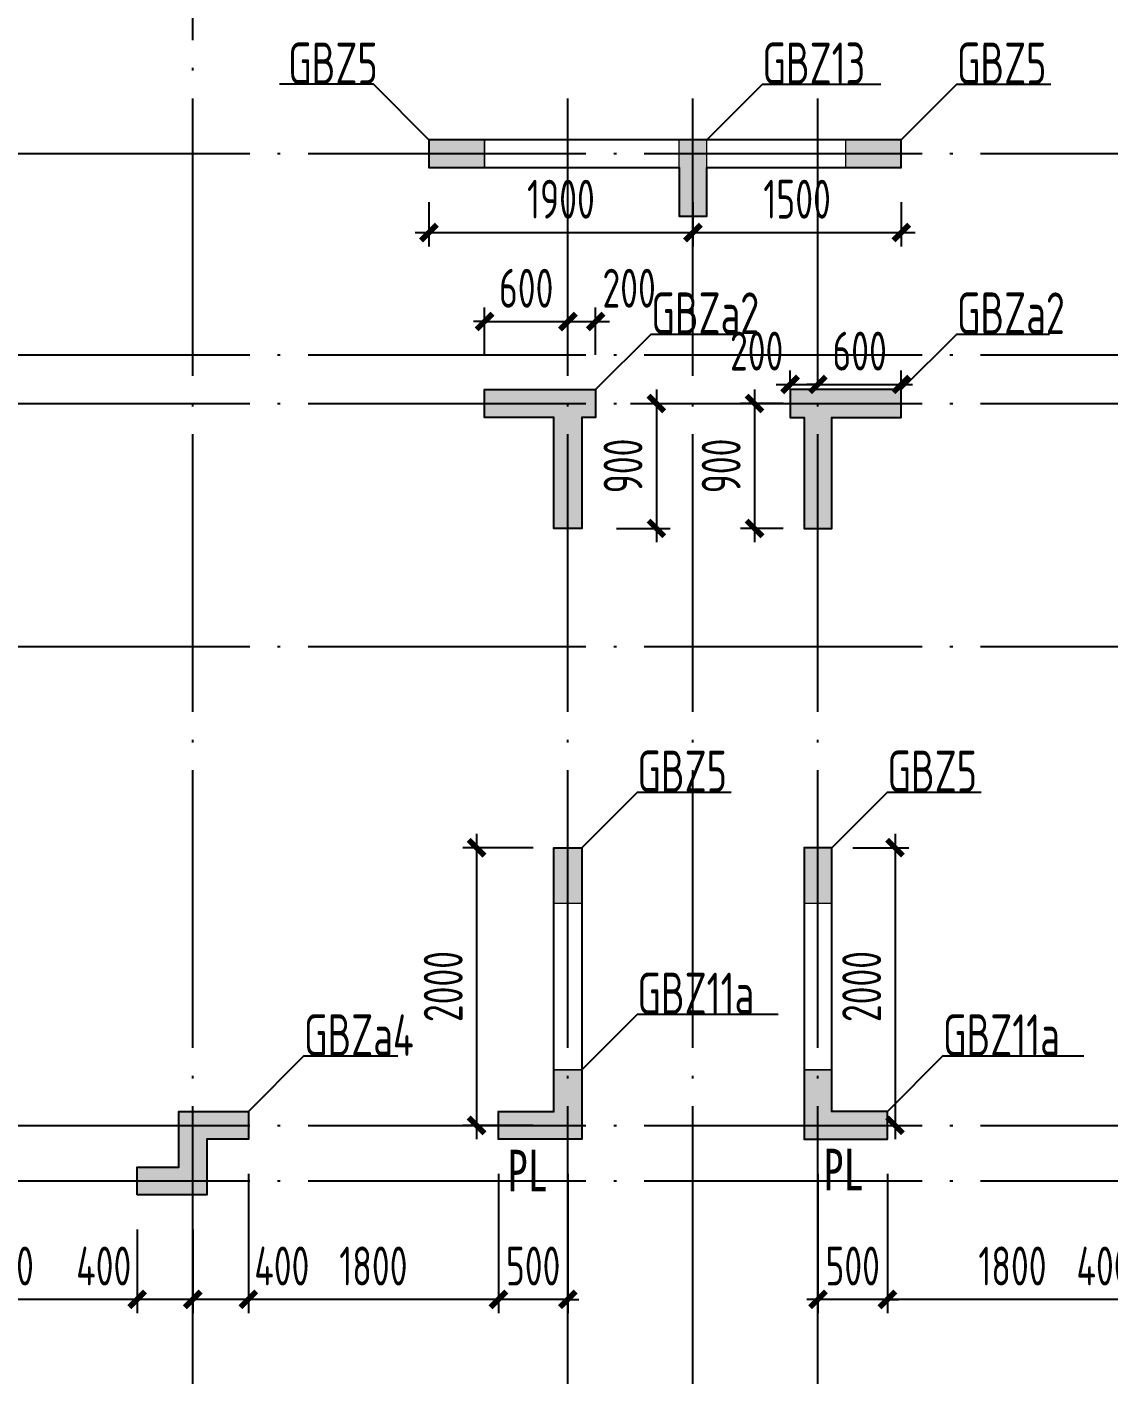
# Model space of a CAD drawing. Extents: x 154268 to 5133249, y -1832900 to 601179.
# Drawn here: x 477511 to 485297, y 549701 to 559474 of the extents above; entities that cross this region are included whole.
import ezdxf

# ---------------------------------------------------------------- set-up
doc = ezdxf.new("R2010")
doc.units = 0
doc.header["$LTSCALE"] = 1000
doc.linetypes.add('DOTE', pattern=[2.42, 2, -0.2, 0.02, -0.2])
for name, color, linetype in [('A-ANNO-AXIS', 94, 'Continuous'), ('A-ANNO-DOTE', 15, 'DOTE'), ('DIM', 3, 'Continuous'), ('S-WALL-DE-标注', 7, 'Continuous'), ('S-WALL-砼墙', 60, 'Continuous'), ('WCOL', 7, 'Continuous'), ('WCOL_HATCH', 251, 'Continuous'), ('WCOL_NUM', 7, 'Continuous')]:
    doc.layers.add(name, color=color, linetype=linetype)
doc.styles.add('TSSD_Dimension', font='tssdeng.shx', dxfattribs={"width": 0.7, "bigfont": 'Hztxt.shx'})
doc.styles.add('TSSD_Label', font='tssdeng.shx', dxfattribs={"width": 0.7, "bigfont": 'hztxt.shx'})
doc.styles.add('TY1', font='')
doc.styles.get('TY1').set_extended_font_data('SimSun')
doc.dimstyles.new('TSSD_100_100$0', dxfattribs={"dimtxt": 280, "dimasz": 80, "dimexe": 100, "dimexo": 250, "dimgap": 100, "dimtad": 1, "dimdec": 0, "dimzin": 0, "dimdsep": 46, "dimtxsty": 'TSSD_Dimension', "dimblk": 'ARCHTICK', "dimcen": 0, "dimdle": 100, "dimclrd": 3, "dimclre": 3, "dimclrt": 7, "dimadec": 0, "dimazin": 0, "dimtfac": 1, "dimtdec": 0, "dimtix": 1, "dimtmove": 2, "dimatfit": 3, "dimldrblk": 'ARCHTICK', "dimfxl": 100, "dimtolj": 1, "dimtzin": 0, "dimarcsym": 0})

# ---------------------------------------------------------------- blocks, each defined once
blk = doc.blocks.new('T4zw1')
at = {"layer": 'A-ANNO-DOTE'}
for p, q in [((1587456.5, -2354198.9), (1587456.5, -2338822.9)), ((1590156.5, -2354198.9), (1590156.5, -2344890.9)), ((1591056.5, -2354198.9), (1591056.5, -2344890.9)), ((1591956.5, -2354198.9), (1591956.5, -2344890.9)), ((1554406.3, -2345336.9), (1601542.4, -2345336.9)), ((1554406.3, -2346786.9), (1601542.4, -2346786.9)), ((1554406.3, -2347136.9), (1601542.4, -2347136.9)), ((1554406.3, -2348886.9), (1601542.4, -2348886.9)), ((1554406.3, -2352336.9), (1601542.4, -2352336.9)), ((1554406.3, -2352736.9), (1601542.4, -2352736.9))]:
    blk.add_line(p, q, dxfattribs=at)
blk = doc.blocks.new('_ArchTick')
at = {"color": 0, "linetype": 'ByBlock', "const_width": 0.5}
blk.add_lwpolyline([(-0.71, -0.71), (0.71, 0.71)], dxfattribs=at)
blk = doc.blocks.new('*D266')
at = {"layer": 'Defpoints', "color": 0, "transparency": 16777216}
for p in [(38480, 1153.2), (38880, 753.2), (38480, 0)]:
    blk.add_point(p, dxfattribs=at)
at = {"layer": 'DIM', "color": 3, "lineweight": -2, "transparency": 16777216}
for p, q in [((38480, 903.2), (38480, -100)), ((38880, 503.2), (38880, -100)), ((38980, 0), (38380, 0))]:
    blk.add_line(p, q, dxfattribs=at)
at = {"layer": 'DIM', "color": 3, "lineweight": -2, "transparency": 16777216, "xscale": 80, "yscale": 80, "zscale": 80, "rotation": 180}
blk.add_blockref('_ArchTick', (38480, 0), dxfattribs=at)
at = {"layer": 'DIM', "color": 3, "lineweight": -2, "transparency": 16777216, "xscale": 80, "yscale": 80, "zscale": 80}
blk.add_blockref('_ArchTick', (38880, 0), dxfattribs=at)
at = {"layer": 'DIM', "color": 7, "transparency": 16777216, "insert": (38239.1, 240), "char_height": 280, "attachment_point": 5, "style": 'TSSD_Dimension'}
blk.add_mtext('\\A1;400', dxfattribs=at)
blk = doc.blocks.new('*D267')
at = {"layer": 'Defpoints', "color": 0, "transparency": 16777216}
for p in [(36680, 1153.2), (38480, 1153.2), (36680, 0)]:
    blk.add_point(p, dxfattribs=at)
at = {"layer": 'DIM', "color": 3, "lineweight": -2, "transparency": 16777216}
for p, q in [((36680, 903.2), (36680, -100)), ((38480, 903.2), (38480, -100)), ((38580, 0), (36580, 0))]:
    blk.add_line(p, q, dxfattribs=at)
at = {"layer": 'DIM', "color": 3, "lineweight": -2, "transparency": 16777216, "xscale": 80, "yscale": 80, "zscale": 80, "rotation": 180}
blk.add_blockref('_ArchTick', (36680, 0), dxfattribs=at)
at = {"layer": 'DIM', "color": 3, "lineweight": -2, "transparency": 16777216, "xscale": 80, "yscale": 80, "zscale": 80}
blk.add_blockref('_ArchTick', (38480, 0), dxfattribs=at)
at = {"layer": 'DIM', "color": 7, "transparency": 16777216, "insert": (37580, 240), "char_height": 280, "attachment_point": 5, "style": 'TSSD_Dimension'}
blk.add_mtext('\\A1;1800', dxfattribs=at)
blk = doc.blocks.new('*D268')
at = {"layer": 'Defpoints', "color": 0, "transparency": 16777216}
for p in [(36180, 1153.2), (36680, 1153.2), (36180, 0)]:
    blk.add_point(p, dxfattribs=at)
at = {"layer": 'DIM', "color": 3, "lineweight": -2, "transparency": 16777216}
for p, q in [((36180, 903.2), (36180, -100)), ((36680, 903.2), (36680, -100)), ((36180, 0), (36100, 0)), ((36680, 0), (36180, 0)), ((36680, 0), (36760, 0))]:
    blk.add_line(p, q, dxfattribs=at)
at = {"layer": 'DIM', "color": 3, "lineweight": -2, "transparency": 16777216, "xscale": 80, "yscale": 80, "zscale": 80}
blk.add_blockref('_ArchTick', (36180, 0), dxfattribs=at)
at = {"layer": 'DIM', "color": 3, "lineweight": -2, "transparency": 16777216, "xscale": 80, "yscale": 80, "zscale": 80, "rotation": 180}
blk.add_blockref('_ArchTick', (36680, 0), dxfattribs=at)
at = {"layer": 'DIM', "color": 7, "transparency": 16777216, "insert": (36430, 240), "char_height": 280, "attachment_point": 5, "style": 'TSSD_Dimension'}
blk.add_mtext('\\A1;500', dxfattribs=at)
blk = doc.blocks.new('*D269')
at = {"layer": 'Defpoints', "color": 0, "transparency": 16777216}
for p in [(33880, 1153.2), (34380, 1153.2), (33880, 0)]:
    blk.add_point(p, dxfattribs=at)
at = {"layer": 'DIM', "color": 3, "lineweight": -2, "transparency": 16777216}
for p, q in [((33880, 903.2), (33880, -100)), ((34380, 903.2), (34380, -100)), ((33880, 0), (33800, 0)), ((34380, 0), (33880, 0)), ((34380, 0), (34460, 0))]:
    blk.add_line(p, q, dxfattribs=at)
at = {"layer": 'DIM', "color": 3, "lineweight": -2, "transparency": 16777216, "xscale": 80, "yscale": 80, "zscale": 80}
blk.add_blockref('_ArchTick', (33880, 0), dxfattribs=at)
at = {"layer": 'DIM', "color": 3, "lineweight": -2, "transparency": 16777216, "xscale": 80, "yscale": 80, "zscale": 80, "rotation": 180}
blk.add_blockref('_ArchTick', (34380, 0), dxfattribs=at)
at = {"layer": 'DIM', "color": 7, "transparency": 16777216, "insert": (34130, 240), "char_height": 280, "attachment_point": 5, "style": 'TSSD_Dimension'}
blk.add_mtext('\\A1;500', dxfattribs=at)
blk = doc.blocks.new('*D270')
at = {"layer": 'Defpoints', "color": 0, "transparency": 16777216}
for p in [(32080, 1153.2), (33880, 1153.2), (32080, 0)]:
    blk.add_point(p, dxfattribs=at)
at = {"layer": 'DIM', "color": 3, "lineweight": -2, "transparency": 16777216}
for p, q in [((32080, 903.2), (32080, -100)), ((33880, 903.2), (33880, -100)), ((33980, 0), (31980, 0))]:
    blk.add_line(p, q, dxfattribs=at)
at = {"layer": 'DIM', "color": 3, "lineweight": -2, "transparency": 16777216, "xscale": 80, "yscale": 80, "zscale": 80, "rotation": 180}
blk.add_blockref('_ArchTick', (32080, 0), dxfattribs=at)
at = {"layer": 'DIM', "color": 3, "lineweight": -2, "transparency": 16777216, "xscale": 80, "yscale": 80, "zscale": 80}
blk.add_blockref('_ArchTick', (33880, 0), dxfattribs=at)
at = {"layer": 'DIM', "color": 7, "transparency": 16777216, "insert": (32980, 240), "char_height": 280, "attachment_point": 5, "style": 'TSSD_Dimension'}
blk.add_mtext('\\A1;1800', dxfattribs=at)
blk = doc.blocks.new('*D271')
at = {"layer": 'Defpoints', "color": 0, "transparency": 16777216}
for p in [(32080, 1153.2), (31680, 753.2), (31680, 0)]:
    blk.add_point(p, dxfattribs=at)
at = {"layer": 'DIM', "color": 3, "lineweight": -2, "transparency": 16777216}
for p, q in [((32080, 903.2), (32080, -100)), ((31680, 503.2), (31680, -100)), ((32180, 0), (31580, 0))]:
    blk.add_line(p, q, dxfattribs=at)
at = {"layer": 'DIM', "color": 3, "lineweight": -2, "transparency": 16777216, "xscale": 80, "yscale": 80, "zscale": 80, "rotation": 180}
blk.add_blockref('_ArchTick', (31680, 0), dxfattribs=at)
at = {"layer": 'DIM', "color": 3, "lineweight": -2, "transparency": 16777216, "xscale": 80, "yscale": 80, "zscale": 80}
blk.add_blockref('_ArchTick', (32080, 0), dxfattribs=at)
at = {"layer": 'DIM', "color": 7, "transparency": 16777216, "insert": (32320.9, 240), "char_height": 280, "attachment_point": 5, "style": 'TSSD_Dimension'}
blk.add_mtext('\\A1;400', dxfattribs=at)
blk = doc.blocks.new('*D272')
at = {"layer": 'Defpoints', "color": 0, "transparency": 16777216}
for p in [(31280, 753.2), (31680, 753.2), (31280, 0)]:
    blk.add_point(p, dxfattribs=at)
at = {"layer": 'DIM', "color": 3, "lineweight": -2, "transparency": 16777216}
for p, q in [((31280, 503.2), (31280, -100)), ((31680, 503.2), (31680, -100)), ((31780, 0), (31180, 0))]:
    blk.add_line(p, q, dxfattribs=at)
at = {"layer": 'DIM', "color": 3, "lineweight": -2, "transparency": 16777216, "xscale": 80, "yscale": 80, "zscale": 80, "rotation": 180}
blk.add_blockref('_ArchTick', (31280, 0), dxfattribs=at)
at = {"layer": 'DIM', "color": 3, "lineweight": -2, "transparency": 16777216, "xscale": 80, "yscale": 80, "zscale": 80}
blk.add_blockref('_ArchTick', (31680, 0), dxfattribs=at)
at = {"layer": 'DIM', "color": 7, "transparency": 16777216, "insert": (31039.1, 240), "char_height": 280, "attachment_point": 5, "style": 'TSSD_Dimension'}
blk.add_mtext('\\A1;400', dxfattribs=at)
blk = doc.blocks.new('*D273')
at = {"layer": 'Defpoints', "color": 0, "transparency": 16777216}
for p in [(29280, 753.2), (31280, 753.2), (29280, 0)]:
    blk.add_point(p, dxfattribs=at)
at = {"layer": 'DIM', "color": 3, "lineweight": -2, "transparency": 16777216}
for p, q in [((29280, 503.2), (29280, -100)), ((31280, 503.2), (31280, -100)), ((31380, 0), (29180, 0))]:
    blk.add_line(p, q, dxfattribs=at)
at = {"layer": 'DIM', "color": 3, "lineweight": -2, "transparency": 16777216, "xscale": 80, "yscale": 80, "zscale": 80, "rotation": 180}
blk.add_blockref('_ArchTick', (29280, 0), dxfattribs=at)
at = {"layer": 'DIM', "color": 3, "lineweight": -2, "transparency": 16777216, "xscale": 80, "yscale": 80, "zscale": 80}
blk.add_blockref('_ArchTick', (31280, 0), dxfattribs=at)
at = {"layer": 'DIM', "color": 7, "transparency": 16777216, "insert": (30280, 240), "char_height": 280, "attachment_point": 5, "style": 'TSSD_Dimension'}
blk.add_mtext('\\A1;2000', dxfattribs=at)
blk = doc.blocks.new('*D312')
at = {"layer": 'Defpoints', "color": 0, "transparency": 16777216}
for p in [(36180, 6453.2), (35723.3, 5553.2), (36180, 5553.2)]:
    blk.add_point(p, dxfattribs=at)
at = {"layer": 'DIM', "color": 3, "lineweight": -2, "transparency": 16777216}
for p, q in [((35723.3, 6553.2), (35723.3, 5453.2)), ((35930, 6453.2), (35623.3, 6453.2)), ((35930, 5553.2), (35623.3, 5553.2))]:
    blk.add_line(p, q, dxfattribs=at)
at = {"layer": 'DIM', "color": 3, "lineweight": -2, "transparency": 16777216, "xscale": 80, "yscale": 80, "zscale": 80}
for p, rotation in [((35723.3, 6453.2), 90), ((35723.3, 5553.2), 270)]:
    blk.add_blockref('_ArchTick', p, dxfattribs=dict(at, rotation=rotation))
at = {"layer": 'DIM', "color": 7, "transparency": 16777216, "insert": (35483.3, 6003.2), "char_height": 280, "attachment_point": 5, "rotation": 90, "style": 'TSSD_Dimension'}
blk.add_mtext('\\A1;900', dxfattribs=at)
blk = doc.blocks.new('*D313')
at = {"layer": 'Defpoints', "color": 0, "transparency": 16777216}
for p in [(34580, 6453.2), (34480, 5553.2), (35017.1, 5553.2)]:
    blk.add_point(p, dxfattribs=at)
at = {"layer": 'DIM', "color": 3, "lineweight": -2, "transparency": 16777216}
for p, q in [((35017.1, 6553.2), (35017.1, 5453.2)), ((34830, 6453.2), (35117.1, 6453.2)), ((34730, 5553.2), (35117.1, 5553.2))]:
    blk.add_line(p, q, dxfattribs=at)
at = {"layer": 'DIM', "color": 3, "lineweight": -2, "transparency": 16777216, "xscale": 80, "yscale": 80, "zscale": 80}
for p, rotation in [((35017.1, 6453.2), 90), ((35017.1, 5553.2), 270)]:
    blk.add_blockref('_ArchTick', p, dxfattribs=dict(at, rotation=rotation))
at = {"layer": 'DIM', "color": 7, "transparency": 16777216, "insert": (34777.1, 6003.2), "char_height": 280, "attachment_point": 5, "rotation": 90, "style": 'TSSD_Dimension'}
blk.add_mtext('\\A1;900', dxfattribs=at)
blk = doc.blocks.new('*D314')
at = {"layer": 'Defpoints', "color": 0, "transparency": 16777216}
for p in [(34380, 7043.4), (33780, 6553.2), (34380, 6553.2)]:
    blk.add_point(p, dxfattribs=at)
at = {"layer": 'DIM', "color": 3, "lineweight": -2, "transparency": 16777216}
for p, q in [((33780, 6803.2), (33780, 7143.4)), ((34380, 6803.2), (34380, 7143.4)), ((33780, 7043.4), (33700, 7043.4)), ((33780, 7043.4), (34380, 7043.4)), ((34380, 7043.4), (34460, 7043.4))]:
    blk.add_line(p, q, dxfattribs=at)
at = {"layer": 'DIM', "color": 3, "lineweight": -2, "transparency": 16777216, "xscale": 80, "yscale": 80, "zscale": 80}
blk.add_blockref('_ArchTick', (33780, 7043.4), dxfattribs=at)
at = {"layer": 'DIM', "color": 3, "lineweight": -2, "transparency": 16777216, "xscale": 80, "yscale": 80, "zscale": 80, "rotation": 180}
blk.add_blockref('_ArchTick', (34380, 7043.4), dxfattribs=at)
at = {"layer": 'DIM', "color": 7, "transparency": 16777216, "insert": (34080, 7283.4), "char_height": 280, "attachment_point": 5, "style": 'TSSD_Dimension'}
blk.add_mtext('\\A1;600', dxfattribs=at)
blk = doc.blocks.new('*D315')
at = {"layer": 'Defpoints', "color": 0, "transparency": 16777216}
for p in [(34580, 7043.4), (34380, 6553.2), (34580, 6553.2)]:
    blk.add_point(p, dxfattribs=at)
at = {"layer": 'DIM', "color": 3, "lineweight": -2, "transparency": 16777216}
for p, q in [((34380, 6803.2), (34380, 7143.4)), ((34580, 6803.2), (34580, 7143.4)), ((34280, 7043.4), (34680, 7043.4))]:
    blk.add_line(p, q, dxfattribs=at)
at = {"layer": 'DIM', "color": 3, "lineweight": -2, "transparency": 16777216, "xscale": 80, "yscale": 80, "zscale": 80, "rotation": 180}
blk.add_blockref('_ArchTick', (34380, 7043.4), dxfattribs=at)
at = {"layer": 'DIM', "color": 3, "lineweight": -2, "transparency": 16777216, "xscale": 80, "yscale": 80, "zscale": 80}
blk.add_blockref('_ArchTick', (34580, 7043.4), dxfattribs=at)
at = {"layer": 'DIM', "color": 7, "transparency": 16777216, "insert": (34820.9, 7283.4), "char_height": 280, "attachment_point": 5, "style": 'TSSD_Dimension'}
blk.add_mtext('\\A1;200', dxfattribs=at)
blk = doc.blocks.new('*D316')
at = {"layer": 'Defpoints', "color": 0, "transparency": 16777216}
for p in [(36180, 6590.5), (35980, 6340.5), (36180, 6340.5)]:
    blk.add_point(p, dxfattribs=at)
at = {"layer": 'DIM', "color": 3, "lineweight": -2, "transparency": 16777216}
for p, q in [((35980, 6590.5), (35980, 6690.5)), ((36180, 6590.5), (36180, 6690.5)), ((35880, 6590.5), (36280, 6590.5))]:
    blk.add_line(p, q, dxfattribs=at)
at = {"layer": 'DIM', "color": 3, "lineweight": -2, "transparency": 16777216, "xscale": 80, "yscale": 80, "zscale": 80, "rotation": 180}
blk.add_blockref('_ArchTick', (35980, 6590.5), dxfattribs=at)
at = {"layer": 'DIM', "color": 3, "lineweight": -2, "transparency": 16777216, "xscale": 80, "yscale": 80, "zscale": 80}
blk.add_blockref('_ArchTick', (36180, 6590.5), dxfattribs=at)
at = {"layer": 'DIM', "color": 7, "transparency": 16777216, "insert": (35739.1, 6830.5), "char_height": 280, "attachment_point": 5, "style": 'TSSD_Dimension'}
blk.add_mtext('\\A1;200', dxfattribs=at)
blk = doc.blocks.new('*D317')
at = {"layer": 'Defpoints', "color": 0, "transparency": 16777216}
for p in [(36780, 6590.5), (36180, 6340.5), (36780, 6340.5)]:
    blk.add_point(p, dxfattribs=at)
at = {"layer": 'DIM', "color": 3, "lineweight": -2, "transparency": 16777216}
for p, q in [((36180, 6590.5), (36180, 6690.5)), ((36780, 6590.5), (36780, 6690.5)), ((36180, 6590.5), (36100, 6590.5)), ((36180, 6590.5), (36780, 6590.5)), ((36780, 6590.5), (36860, 6590.5))]:
    blk.add_line(p, q, dxfattribs=at)
at = {"layer": 'DIM', "color": 3, "lineweight": -2, "transparency": 16777216, "xscale": 80, "yscale": 80, "zscale": 80}
blk.add_blockref('_ArchTick', (36180, 6590.5), dxfattribs=at)
at = {"layer": 'DIM', "color": 3, "lineweight": -2, "transparency": 16777216, "xscale": 80, "yscale": 80, "zscale": 80, "rotation": 180}
blk.add_blockref('_ArchTick', (36780, 6590.5), dxfattribs=at)
at = {"layer": 'DIM', "color": 7, "transparency": 16777216, "insert": (36480, 6830.5), "char_height": 280, "attachment_point": 5, "style": 'TSSD_Dimension'}
blk.add_mtext('\\A1;600', dxfattribs=at)
blk = doc.blocks.new('*D319')
at = {"layer": 'Defpoints', "color": 0, "transparency": 16777216}
for p in [(33380, 8153.2), (35280, 8153.2), (35280, 7684.7)]:
    blk.add_point(p, dxfattribs=at)
at = {"layer": 'DIM', "color": 3, "lineweight": -2, "transparency": 16777216}
for p, q in [((33380, 7903.2), (33380, 7584.7)), ((35280, 7903.2), (35280, 7584.7)), ((33280, 7684.7), (35380, 7684.7))]:
    blk.add_line(p, q, dxfattribs=at)
at = {"layer": 'DIM', "color": 3, "lineweight": -2, "transparency": 16777216, "xscale": 80, "yscale": 80, "zscale": 80, "rotation": 180}
blk.add_blockref('_ArchTick', (33380, 7684.7), dxfattribs=at)
at = {"layer": 'DIM', "color": 3, "lineweight": -2, "transparency": 16777216, "xscale": 80, "yscale": 80, "zscale": 80}
blk.add_blockref('_ArchTick', (35280, 7684.7), dxfattribs=at)
at = {"layer": 'DIM', "color": 7, "transparency": 16777216, "insert": (34330, 7924.7), "char_height": 280, "attachment_point": 5, "style": 'TSSD_Dimension'}
blk.add_mtext('\\A1;1900', dxfattribs=at)
blk = doc.blocks.new('*D320')
at = {"layer": 'Defpoints', "color": 0, "transparency": 16777216}
for p in [(35280, 8153.2), (36780, 8153.2), (36780, 7684.7)]:
    blk.add_point(p, dxfattribs=at)
at = {"layer": 'DIM', "color": 3, "lineweight": -2, "transparency": 16777216}
for p, q in [((35280, 7903.2), (35280, 7584.7)), ((36780, 7903.2), (36780, 7584.7)), ((35180, 7684.7), (36880, 7684.7))]:
    blk.add_line(p, q, dxfattribs=at)
at = {"layer": 'DIM', "color": 3, "lineweight": -2, "transparency": 16777216, "xscale": 80, "yscale": 80, "zscale": 80, "rotation": 180}
blk.add_blockref('_ArchTick', (35280, 7684.7), dxfattribs=at)
at = {"layer": 'DIM', "color": 3, "lineweight": -2, "transparency": 16777216, "xscale": 80, "yscale": 80, "zscale": 80}
blk.add_blockref('_ArchTick', (36780, 7684.7), dxfattribs=at)
at = {"layer": 'DIM', "color": 7, "transparency": 16777216, "insert": (36030, 7924.7), "char_height": 280, "attachment_point": 5, "style": 'TSSD_Dimension'}
blk.add_mtext('\\A1;1500', dxfattribs=at)
blk = doc.blocks.new('*D356')
at = {"layer": 'Defpoints', "color": 0, "transparency": 16777216}
for p in [(34380, 3253.2), (33722.7, 1253.2), (34380, 1253.2)]:
    blk.add_point(p, dxfattribs=at)
at = {"layer": 'DIM', "color": 3, "lineweight": -2, "transparency": 16777216}
for p, q in [((33722.7, 3353.2), (33722.7, 1153.2)), ((34130, 3253.2), (33622.7, 3253.2)), ((34130, 1253.2), (33622.7, 1253.2))]:
    blk.add_line(p, q, dxfattribs=at)
at = {"layer": 'DIM', "color": 3, "lineweight": -2, "transparency": 16777216, "xscale": 80, "yscale": 80, "zscale": 80}
for p, rotation in [((33722.7, 3253.2), 90), ((33722.7, 1253.2), 270)]:
    blk.add_blockref('_ArchTick', p, dxfattribs=dict(at, rotation=rotation))
at = {"layer": 'DIM', "color": 7, "transparency": 16777216, "insert": (33482.7, 2253.2), "char_height": 280, "attachment_point": 5, "rotation": 90, "style": 'TSSD_Dimension'}
blk.add_mtext('\\A1;2000', dxfattribs=at)
blk = doc.blocks.new('*D357')
at = {"layer": 'Defpoints', "color": 0, "transparency": 16777216}
for p in [(36180, 3253.2), (36180, 1253.2), (36734.9, 1253.2)]:
    blk.add_point(p, dxfattribs=at)
at = {"layer": 'DIM', "color": 3, "lineweight": -2, "transparency": 16777216}
for p, q in [((36734.9, 3353.2), (36734.9, 1153.2)), ((36430, 3253.2), (36834.9, 3253.2)), ((36430, 1253.2), (36834.9, 1253.2))]:
    blk.add_line(p, q, dxfattribs=at)
at = {"layer": 'DIM', "color": 3, "lineweight": -2, "transparency": 16777216, "xscale": 80, "yscale": 80, "zscale": 80}
for p, rotation in [((36734.9, 3253.2), 90), ((36734.9, 1253.2), 270)]:
    blk.add_blockref('_ArchTick', p, dxfattribs=dict(at, rotation=rotation))
at = {"layer": 'DIM', "color": 7, "transparency": 16777216, "insert": (36494.9, 2253.2), "char_height": 280, "attachment_point": 5, "rotation": 90, "style": 'TSSD_Dimension'}
blk.add_mtext('\\A1;2000', dxfattribs=at)
blk = doc.blocks.new('7-4q1a')
at = {"layer": 'S-WALL-砼墙'}
for points in [[(30600, -1650), (30600, -1450), (27200, -1450), (27200, -1650), (29000, -1650), (29000, -2000), (29200, -2000), (29200, -1650)], [(27600, -3450), (27600, -3250), (28400, -3250), (28400, -3450), (28300, -3450), (28300, -4250), (28100, -4250), (28100, -3450)], [(30600, -3450), (30600, -3250), (29800, -3250), (29800, -3450), (29900, -3450), (29900, -4250), (30100, -4250), (30100, -3450)], [(27700, -8650), (27700, -8450), (28100, -8450), (28100, -6550), (28300, -6550), (28300, -8650)], [(30500, -8650), (30500, -8450), (30100, -8450), (30100, -6550), (29900, -6550), (29900, -8650)], [(25100, -9050), (25100, -8850), (25400, -8850), (25400, -8450), (25900, -8450), (25900, -8650), (25600, -8650), (25600, -9050)]]:
    blk.add_lwpolyline(points, close=True, dxfattribs=at)
blk = doc.blocks.new('2T4QBZ4')
at = {"layer": 'DIM'}
for base, p1, p2, picture, middle in [((35280, 7684.7), (33380, 8153.2), (35280, 8153.2), '*D319', (34330, 7924.7)), ((36780, 7684.7), (35280, 8153.2), (36780, 8153.2), '*D320', (36030, 7924.7)), ((34380, 7043.4), (33780, 6553.2), (34380, 6553.2), '*D314', (34080, 7283.4)), ((36780, 6590.5), (36180, 6340.5), (36780, 6340.5), '*D317', (36480, 6830.5))]:
    dim = blk.add_linear_dim(base=base, p1=p1, p2=p2, dimstyle='TSSD_100_100$0', dxfattribs=at)
    dim.commit()
    dim.dimension.update_dxf_attribs({"geometry": picture, "text_midpoint": middle})
for base, p1, p2, picture, middle in [((34580, 7043.4), (34380, 6553.2), (34580, 6553.2), '*D315', (34820.9, 7283.4)), ((36180, 6590.5), (35980, 6340.5), (36180, 6340.5), '*D316', (35739.1, 6830.5))]:
    dim = blk.add_linear_dim(base=base, p1=p1, p2=p2, dimstyle='TSSD_100_100$0', dxfattribs=at)
    dim.commit()
    dim.dimension.update_dxf_attribs({"geometry": picture, "text_midpoint": middle, "dimtype": 128})
for base, p1, p2, angle, picture, middle in [((35017.1, 5553.2), (34580, 6453.2), (34480, 5553.2), 90, '*D313', (34777.1, 6003.2)), ((35723.3, 5553.2), (36180, 6453.2), (36180, 5553.2), 90, '*D312', (35483.3, 6003.2)), ((33722.7, 1253.2), (34380, 3253.2), (34380, 1253.2), 90, '*D356', (33482.7, 2253.2)), ((36734.9, 1253.2), (36180, 3253.2), (36180, 1253.2), 90, '*D357', (36494.9, 2253.2)), ((32080, 0), (33880, 1153.2), (32080, 1153.2), 180, '*D270', (32980, 240)), ((33880, 0), (34380, 1153.2), (33880, 1153.2), 180, '*D269', (34130, 240)), ((36180, 0), (36680, 1153.2), (36180, 1153.2), 180, '*D268', (36430, 240)), ((36680, 0), (38480, 1153.2), (36680, 1153.2), 180, '*D267', (37580, 240)), ((29280, 0), (31280, 753.2), (29280, 753.2), 180, '*D273', (30280, 240))]:
    dim = blk.add_linear_dim(base=base, p1=p1, p2=p2, angle=angle, dimstyle='TSSD_100_100$0', dxfattribs=at)
    dim.commit()
    dim.dimension.update_dxf_attribs({"geometry": picture, "text_midpoint": middle})
for base, p1, p2, picture, middle in [((31680, 0), (32080, 1153.2), (31680, 753.2), '*D271', (32320.9, 240)), ((38480, 0), (38880, 753.2), (38480, 1153.2), '*D266', (38239.1, 240)), ((31280, 0), (31680, 753.2), (31280, 753.2), '*D272', (31039.1, 240))]:
    dim = blk.add_linear_dim(base=base, p1=p1, p2=p2, angle=180, dimstyle='TSSD_100_100$0', dxfattribs=at)
    dim.commit()
    dim.dimension.update_dxf_attribs({"geometry": picture, "text_midpoint": middle, "dimtype": 128})

msp = doc.modelspace()

# ---------------------------------------------------------------- hatches: boundary and pattern name
at = {"layer": 'WCOL_HATCH'}
for points in [[(480802.9, 558662.8), (480402.9, 558662.8), (480402.9, 558462.8), (480802.9, 558462.8)], [(482402.9, 558112.8), (482402.9, 558662.8), (482202.9, 558662.8), (482202.9, 558112.8)], [(483402.9, 558462.8), (483802.9, 558462.8), (483802.9, 558662.8), (483402.9, 558662.8)], [(481302.9, 556662.8), (481302.9, 555862.8), (481502.9, 555862.8), (481502.9, 556662.8), (481602.9, 556662.8), (481602.9, 556862.8), (480802.9, 556862.8), (480802.9, 556662.8)], [(483102.9, 556662.8), (483102.9, 555862.8), (483302.9, 555862.8), (483302.9, 556662.8), (483802.9, 556662.8), (483802.9, 556862.8), (483002.9, 556862.8), (483002.9, 556662.8)], [(481502.9, 553162.8), (481502.9, 553562.8), (481302.9, 553562.8), (481302.9, 553162.8)], [(483302.9, 553162.8), (483302.9, 553562.8), (483102.9, 553562.8), (483102.9, 553162.8)], [(480902.9, 551462.8), (481502.9, 551462.8), (481502.9, 551962.8), (481302.9, 551962.8), (481302.9, 551662.8), (480902.9, 551662.8)], [(483102.9, 551462.8), (483702.9, 551462.8), (483702.9, 551662.8), (483302.9, 551662.8), (483302.9, 551962.8), (483102.9, 551962.8)], [(478302.9, 551062.8), (478802.9, 551062.8), (478802.9, 551462.8), (479102.9, 551462.8), (479102.9, 551662.8), (478602.9, 551662.8), (478602.9, 551262.8), (478302.9, 551262.8)]]:
    msp.add_hatch(color=253, dxfattribs=at).paths.add_polyline_path(points)

# ---------------------------------------------------------------- linework, layer by layer
at = {"layer": 'WCOL', "color": 2, "const_width": 10}
for points in [[(480802.9, 558662.8), (480402.9, 558662.8), (480402.9, 558462.8), (480802.9, 558462.8)], [(482402.9, 558112.8), (482402.9, 558662.8), (482202.9, 558662.8), (482202.9, 558112.8)], [(483402.9, 558462.8), (483802.9, 558462.8), (483802.9, 558662.8), (483402.9, 558662.8)], [(481302.9, 556662.8), (481302.9, 555862.8), (481502.9, 555862.8), (481502.9, 556662.8), (481602.9, 556662.8), (481602.9, 556862.8), (480802.9, 556862.8), (480802.9, 556662.8)], [(483102.9, 556662.8), (483102.9, 555862.8), (483302.9, 555862.8), (483302.9, 556662.8), (483802.9, 556662.8), (483802.9, 556862.8), (483002.9, 556862.8), (483002.9, 556662.8)], [(481502.9, 553162.8), (481502.9, 553562.8), (481302.9, 553562.8), (481302.9, 553162.8)], [(483302.9, 553162.8), (483302.9, 553562.8), (483102.9, 553562.8), (483102.9, 553162.8)], [(480902.9, 551462.8), (481502.9, 551462.8), (481502.9, 551962.8), (481302.9, 551962.8), (481302.9, 551662.8), (480902.9, 551662.8)], [(483102.9, 551462.8), (483702.9, 551462.8), (483702.9, 551662.8), (483302.9, 551662.8), (483302.9, 551962.8), (483102.9, 551962.8)], [(478302.9, 551062.8), (478802.9, 551062.8), (478802.9, 551462.8), (479102.9, 551462.8), (479102.9, 551662.8), (478602.9, 551662.8), (478602.9, 551262.8), (478302.9, 551262.8)]]:
    msp.add_lwpolyline(points, close=True, dxfattribs=at)
at = {"layer": 'WCOL_NUM', "color": 7}
for points in [[(480402.9, 558662.8), (480002.9, 559062.8), (479327.7, 559062.8)], [(482402.9, 558662.8), (482802.9, 559062.8), (483655.9, 559062.8)], [(483802.9, 558662.8), (484202.9, 559062.8), (484878.2, 559062.8)], [(481602.9, 556862.8), (482002.9, 557262.8), (482669.3, 557262.8)], [(483802.9, 556862.8), (484202.9, 557262.8), (484869.3, 557262.8)], [(481502.9, 553562.8), (481902.9, 553962.8), (482578.2, 553962.8)], [(483302.9, 553562.8), (483702.9, 553962.8), (484378.2, 553962.8)], [(481502.9, 551962.8), (481902.9, 552362.8), (482915.8, 552362.8)], [(479102.9, 551662.8), (479502.9, 552062.8), (480178.2, 552062.8)], [(483702.9, 551662.8), (484102.9, 552062.8), (485115.8, 552062.8)]]:
    msp.add_lwpolyline(points, dxfattribs=at)

# ---------------------------------------------------------------- block references
at = {"layer": 'A-ANNO-AXIS'}
msp.add_blockref('T4zw1', (-1108753.6, 2903899.7), dxfattribs=at)
at = {"layer": 'DIM'}
msp.add_blockref('2T4QBZ4', (447022.9, 550309.6), dxfattribs=at)
at = {"layer": 'S-WALL-砼墙', "color": 3}
msp.add_blockref('7-4q1a', (453202.9, 560112.8), dxfattribs=at)

# ---------------------------------------------------------------- texts
at = {"layer": 'S-WALL-DE-标注', "color": 3, "style": 'TY1', "width": 0.7}
for p in [(483244.5, 551094.8), (480970.9, 551087.2)]:
    msp.add_text('PL', height=300, dxfattribs=at).set_placement(p)
at = {"layer": 'WCOL_NUM', "color": 7, "style": 'TSSD_Label', "width": 0.7}
for s, p in [('GBZ5', (479389.1, 559062.8)), ('GBZ13', (482802.9, 559062.8)), ('GBZ5', (484202.9, 559062.8)), ('GBZa2', (482002.9, 557262.8)), ('GBZa2', (484202.9, 557262.8)), ('GBZ5', (481902.9, 553962.8)), ('GBZ5', (483702.9, 553962.8)), ('GBZ11a', (481902.9, 552362.8)), ('GBZa4', (479502.9, 552062.8)), ('GBZ11a', (484102.9, 552062.8))]:
    msp.add_text(s, height=300, dxfattribs=at).set_placement(p)

doc.saveas('drawing.dxf')
